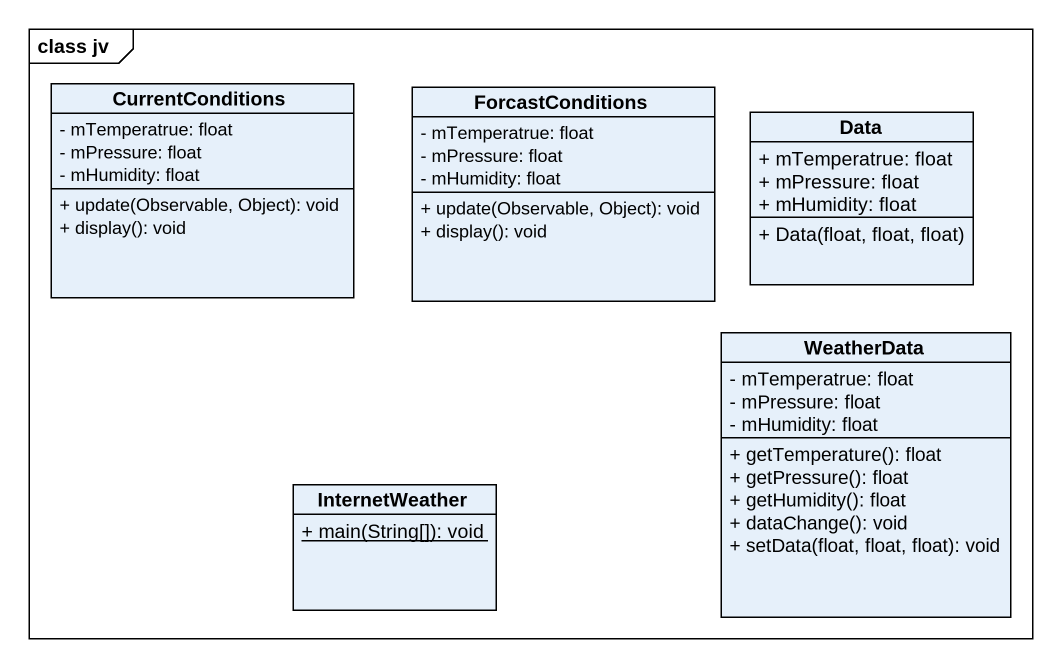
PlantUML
@startuml
mainframe class jv
hide circle
hide empty members
skinparam classAttributeIconSize 0
class CurrentConditions {
  - mTemperatrue: float
  - mPressure: float
  - mHumidity: float
  + update(Observable, Object): void
  + display(): void
}
class ForcastConditions {
  - mTemperatrue: float
  - mPressure: float
  - mHumidity: float
  + update(Observable, Object): void
  + display(): void
}
class Data {
  + mTemperatrue: float
  + mPressure: float
  + mHumidity: float
  + Data(float, float, float)
}
class WeatherData {
  - mTemperatrue: float
  - mPressure: float
  - mHumidity: float
  + getTemperature(): float
  + getPressure(): float
  + getHumidity(): float
  + dataChange(): void
  + setData(float, float, float): void
}
class InternetWeather {
  {static} + main(String[]): void
}
@enduml
